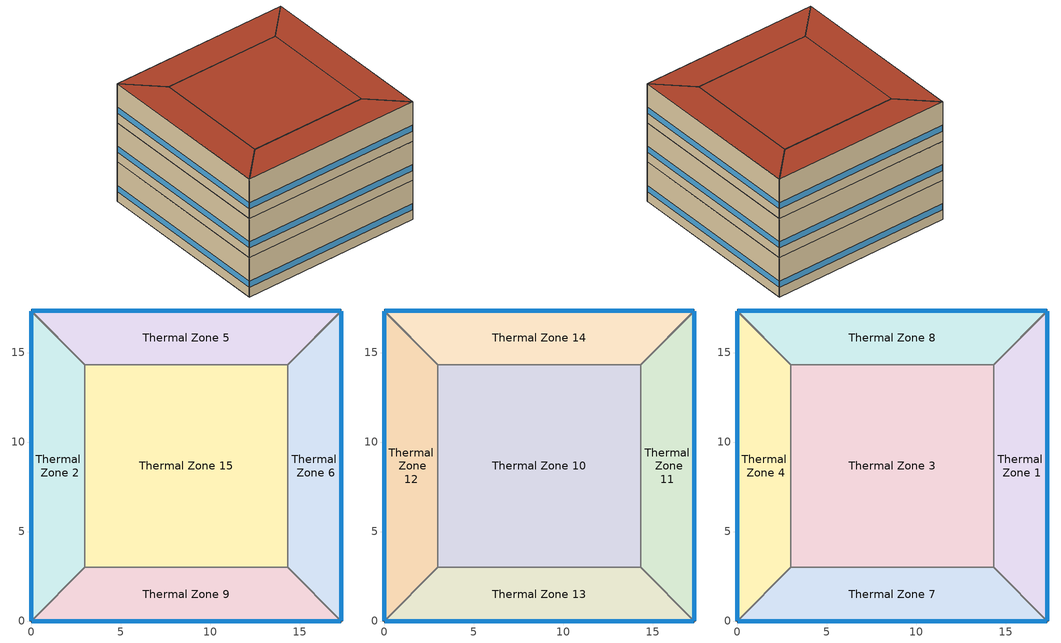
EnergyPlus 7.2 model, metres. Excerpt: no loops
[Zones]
Thermal Zone 6
 floor ground (000_ExtSlabCarpet_4in_ClimateZone 1-8): 17.32,17.32 17.32,0 14.32,3 14.32,14.32 z0
 wall outside (ASHRAE_189.1-2009_ExtWall_SteelFrame_ClimateZone 4-8): 17.32,0 17.32,17.32 z0:4
 wall to Thermal Zone 5 (000_Interior Wall): 17.32,17.32 14.32,14.32 z0:4
 wall to Thermal Zone 15 (000_Interior Wall): 14.32,14.32 14.32,3 z0:4
 wall to Thermal Zone 9 (000_Interior Wall): 14.32,3 17.32,0 z0:4
 window (ASHRAE_189.1-2009_ExtWindow_ClimateZone 4-5): 17.32,0.03 17.32,17.3 z1:1.6
Thermal Zone 9
 floor ground (000_ExtSlabCarpet_4in_ClimateZone 1-8): 17.32,0 0,0 3,3 14.32,3 z0
 wall outside (ASHRAE_189.1-2009_ExtWall_SteelFrame_ClimateZone 4-8): 0,0 17.32,0 z0:4
 wall to Thermal Zone 15 (000_Interior Wall): 14.32,3 3,3 z0:4
 wall to Thermal Zone 2 (000_Interior Wall): 3,3 0,0 z0:4
 window (ASHRAE_189.1-2009_ExtWindow_ClimateZone 4-5): 0.03,0 17.3,0 z1:1.6
Thermal Zone 5
 floor ground (000_ExtSlabCarpet_4in_ClimateZone 1-8): 0,17.32 17.32,17.32 14.32,14.32 3,14.32 z0
 wall outside (ASHRAE_189.1-2009_ExtWall_SteelFrame_ClimateZone 4-8): 17.32,17.32 0,17.32 z0:4
 wall to Thermal Zone 2 (000_Interior Wall): 0,17.32 3,14.32 z0:4
 wall to Thermal Zone 15 (000_Interior Wall): 3,14.32 14.32,14.32 z0:4
 window (ASHRAE_189.1-2009_ExtWindow_ClimateZone 4-5): 17.3,17.32 0.03,17.32 z1:1.6
Thermal Zone 15
 floor ground (000_ExtSlabCarpet_4in_ClimateZone 1-8): 3,3 3,14.32 14.32,14.32 14.32,3 z0
 wall to Thermal Zone 2 (000_Interior Wall): 3,14.32 3,3 z0:4
Thermal Zone 2
 floor ground (000_ExtSlabCarpet_4in_ClimateZone 1-8): 0,0 0,17.32 3,14.32 3,3 z0
 wall outside (ASHRAE_189.1-2009_ExtWall_SteelFrame_ClimateZone 4-8): 0,17.32 0,0 z0:4
 window (ASHRAE_189.1-2009_ExtWindow_ClimateZone 4-5): 0,17.3 0,0.03 z1:1.6
Thermal Zone 13
 floor to Thermal Zone 9 (000_Interior Floor): 17.32,0 0,0 3,3 14.32,3 z4
 wall outside (ASHRAE_189.1-2009_ExtWall_SteelFrame_ClimateZone 4-8): 0,0 17.32,0 z4:8
 wall to Thermal Zone 10 (000_Interior Wall): 14.32,3 3,3 z4:8
 wall to Thermal Zone 12 (000_Interior Wall): 3,3 0,0 z4:8
 wall to Thermal Zone 11 (000_Interior Wall): 17.32,0 14.32,3 z4:8
 window (ASHRAE_189.1-2009_ExtWindow_ClimateZone 4-5): 0.03,0 17.3,0 z5:5.6
Thermal Zone 12
 floor to Thermal Zone 2 (000_Interior Floor): 0,0 0,17.32 3,14.32 3,3 z4
 wall outside (ASHRAE_189.1-2009_ExtWall_SteelFrame_ClimateZone 4-8): 0,17.32 0,0 z4:8
 wall to Thermal Zone 10 (000_Interior Wall): 3,3 3,14.32 z4:8
 wall to Thermal Zone 14 (000_Interior Wall): 3,14.32 0,17.32 z4:8
 window (ASHRAE_189.1-2009_ExtWindow_ClimateZone 4-5): 0,17.3 0,0.03 z5:5.6
Thermal Zone 10
 floor to Thermal Zone 15 (000_Interior Floor): 3,3 3,14.32 14.32,14.32 14.32,3 z4
 wall to Thermal Zone 11 (000_Interior Wall): 14.32,3 14.32,14.32 z4:8
 wall to Thermal Zone 14 (000_Interior Wall): 14.32,14.32 3,14.32 z4:8
Thermal Zone 14
 floor to Thermal Zone 5 (000_Interior Floor): 0,17.32 17.32,17.32 14.32,14.32 3,14.32 z4
 wall outside (ASHRAE_189.1-2009_ExtWall_SteelFrame_ClimateZone 4-8): 17.32,17.32 0,17.32 z4:8
 wall to Thermal Zone 11 (000_Interior Wall): 14.32,14.32 17.32,17.32 z4:8
 window (ASHRAE_189.1-2009_ExtWindow_ClimateZone 4-5): 17.3,17.32 0.03,17.32 z5:5.6
Thermal Zone 11
 floor to Thermal Zone 6 (000_Interior Floor): 17.32,17.32 17.32,0 14.32,3 14.32,14.32 z4
 wall outside (ASHRAE_189.1-2009_ExtWall_SteelFrame_ClimateZone 4-8): 17.32,0 17.32,17.32 z4:8
 window (ASHRAE_189.1-2009_ExtWindow_ClimateZone 4-5): 17.32,0.03 17.32,17.3 z5:5.6
Thermal Zone 7
 floor to Thermal Zone 13 (000_Interior Floor): 17.32,0 0,0 3,3 14.32,3 z8
 wall outside (ASHRAE_189.1-2009_ExtWall_SteelFrame_ClimateZone 4-8): 0,0 17.32,0 z8:12
 wall to Thermal Zone 4 (000_Interior Wall): 3,3 0,0 z8:12
 wall to Thermal Zone 1 (000_Interior Wall): 17.32,0 14.32,3 z8:12
 wall to Thermal Zone 3 (000_Interior Wall): 14.32,3 3,3 z8:12
 window (ASHRAE_189.1-2009_ExtWindow_ClimateZone 4-5): 0.03,0 17.3,0 z9:9.6
 roof outside (ASHRAE_189.1-2009_ExtRoof_IEAD_ClimateZone 2-5): 14.32,3 3,3 0,0 17.32,0 z12
Thermal Zone 3
 floor to Thermal Zone 10 (000_Interior Floor): 3,3 3,14.32 14.32,14.32 14.32,3 z8
 wall to Thermal Zone 4 (000_Interior Wall): 3,14.32 3,3 z8:12
 wall to Thermal Zone 1 (000_Interior Wall): 14.32,3 14.32,14.32 z8:12
 wall to Thermal Zone 8 (000_Interior Wall): 14.32,14.32 3,14.32 z8:12
 roof outside (ASHRAE_189.1-2009_ExtRoof_IEAD_ClimateZone 2-5): 14.32,3 14.32,14.32 3,14.32 3,3 z12
Thermal Zone 1
 floor to Thermal Zone 11 (000_Interior Floor): 17.32,17.32 17.32,0 14.32,3 14.32,14.32 z8
 wall outside (ASHRAE_189.1-2009_ExtWall_SteelFrame_ClimateZone 4-8): 17.32,0 17.32,17.32 z8:12
 wall to Thermal Zone 8 (000_Interior Wall): 17.32,17.32 14.32,14.32 z8:12
 window (ASHRAE_189.1-2009_ExtWindow_ClimateZone 4-5): 17.32,0.03 17.32,17.3 z9:9.6
 roof outside (ASHRAE_189.1-2009_ExtRoof_IEAD_ClimateZone 2-5): 14.32,14.32 14.32,3 17.32,0 17.32,17.32 z12
Thermal Zone 4
 floor to Thermal Zone 12 (000_Interior Floor): 0,0 0,17.32 3,14.32 3,3 z8
 wall outside (ASHRAE_189.1-2009_ExtWall_SteelFrame_ClimateZone 4-8): 0,17.32 0,0 z8:12
 wall to Thermal Zone 8 (000_Interior Wall): 3,14.32 0,17.32 z8:12
 window (ASHRAE_189.1-2009_ExtWindow_ClimateZone 4-5): 0,17.3 0,0.03 z9:9.6
 roof outside (ASHRAE_189.1-2009_ExtRoof_IEAD_ClimateZone 2-5): 3,3 3,14.32 0,17.32 0,0 z12
Thermal Zone 8
 floor to Thermal Zone 14 (000_Interior Floor): 0,17.32 17.32,17.32 14.32,14.32 3,14.32 z8
 wall outside (ASHRAE_189.1-2009_ExtWall_SteelFrame_ClimateZone 4-8): 17.32,17.32 0,17.32 z8:12
 window (ASHRAE_189.1-2009_ExtWindow_ClimateZone 4-5): 17.3,17.32 0.03,17.32 z9:9.6
 roof outside (ASHRAE_189.1-2009_ExtRoof_IEAD_ClimateZone 2-5): 3,14.32 14.32,14.32 17.32,17.32 0,17.32 z12
[Site:Location]
Philadelphia International Ap_PA_USA Design_Conditions: Latitude {deg}=39.87; Longitude {deg}=-75.23; Time Zone {hr}=-5; Elevation {m}=2
[SizingPeriod:DesignDay] Day of Month=21; Dry-Bulb Temperature Range Modifier Type=DefaultMultipliers; Barometric Pressure {Pa}=101301; Rain Indicator=No; Snow Indicator=No; Daylight Saving Time Indicator=No
Name | Month | Day Type | Maximum Dry-Bulb Temperature {C} | Daily Dry-Bulb Temperature Range {deltaC} | Humidity Condition Type | Wetbulb or DewPoint at Maximum Dry-Bulb {C} | Wind Speed {m/s} | Wind Direction {deg} | Solar Model Indicator | Sky Clearness | ASHRAE Clear Sky Optical Depth for Beam Irradiance (taub) | ASHRAE Clear Sky Optical Depth for Diffuse Irradiance (taud)
Philadelphia International Ap Ann Htg Wind 99.6% Condns WS=>MCDB | 1 | WinterDesignDay | 2.8 | 0 | Wetbulb | 2.8 | 12.7 | 290 | ASHRAEClearSky | 0
Philadelphia International Ap Ann Htg Wind 99% Condns WS=>MCDB | 1 | WinterDesignDay | 1.1 | 0 | Wetbulb | 1.1 | 11.6 | 290 | ASHRAEClearSky | 0
Philadelphia International Ap Ann Clg 1% Condns WB=>MDB | 7 | SummerDesignDay | 30.2 | 9.4 | Wetbulb | 25 | 5 | 240 | ASHRAETau |  | 0.55 | 1.776
Philadelphia International Ap Ann Clg .4% Condns DP=>MDB | 7 | SummerDesignDay | 28.1 | 9.4 | Dewpoint | 24.1 | 5 | 240 | ASHRAETau |  | 0.55 | 1.776
[Building]
Building 1
[Material] Thermal Absorptance=0.9
Name | Roughness | Thickness {m} | Conductivity {W/m-K} | Density {kg/m3} | Specific Heat {J/kg-K} | Solar Absorptance | Visible Absorptance
MAT-CC05 4 HW CONCRETE | Rough | 0.1016 | 1.311 | 2240 | 836.8 | 0.7 | 0.7
Metal Decking | MediumSmooth | 0.0015 | 45.006 | 7680 | 418.4 | 0.7 | 0.3
Wall Insulation [39] | MediumRough | 0.1184 | 0.045 | 265 | 836.8 | 0.7 | 0.7
000_M11 100mm lightweight concrete | MediumRough | 0.1016 | 0.53 | 1280 | 840 | 0.7 | 0.7
000_G01a 19mm gypsum board | MediumSmooth | 0.019 | 0.16 | 800 | 1090 | 0.7 | 0.7
Roof Membrane | VeryRough | 0.0095 | 0.16 | 1121.29 | 1460 | 0.7 | 0.7
000_F16 Acoustic tile | MediumSmooth | 0.0191 | 0.06 | 368 | 590 | 0.7 | 0.7
Roof Insulation [21] | MediumRough | 0.2105 | 0.049 | 265 | 836.8 | 0.7 | 0.7
1/2IN Gypsum | Smooth | 0.0127 | 0.16 | 784.9 | 830 | 0.92 | 0.92
[Material:AirGap]
Name | Thermal Resistance {m2-K/W}
000_F04 Wall air space resistance | 0.15
000_F05 Ceiling air space resistance | 0.18
[Material:NoMass] Thermal Absorptance=0.9; Solar Absorptance=0.7
Name | Roughness | Thermal Resistance {m2-K/W} | Visible Absorptance
CP02 CARPET PAD | VeryRough | 0.2165 | 0.8
MAT-SHEATH | Rough | 0.3626 | 0.7
[WindowMaterial:Glazing]
Theoretical Glass [207]: Optical Data Type=SpectralAverage; Thickness {m}=0.003; Solar Transmittance at Normal Incidence=0.3311; Front Side Solar Reflectance at Normal Incidence=0.6189; Back Side Solar Reflectance at Normal Incidence=0.6189; Visible Transmittance at Normal Incidence=0.44; Front Side Visible Reflectance at Normal Incidence=0.51; Back Side Visible Reflectance at Normal Incidence=0.51; Infrared Transmittance at Normal Incidence=0; Front Side Infrared Hemispherical Emissivity=0.9; Back Side Infrared Hemispherical Emissivity=0.9; Conductivity {W/m-K}=0.0133; Dirt Correction Factor for Solar and Visible Transmittance=1; Solar Diffusing=No
[Construction]
000_ExtSlabCarpet_4in_ClimateZone 1-8: MAT-CC05 4 HW CONCRETE, CP02 CARPET PAD
ASHRAE_189.1-2009_ExtWall_SteelFrame_ClimateZone 4-8: MAT-SHEATH, Wall Insulation [39], 1/2IN Gypsum
000_Interior Wall: 000_G01a 19mm gypsum board, 000_F04 Wall air space resistance, 000_G01a 19mm gypsum board
ASHRAE_189.1-2009_ExtWindow_ClimateZone 4-5: Theoretical Glass [207]
000_Interior Floor: 000_F16 Acoustic tile, 000_F05 Ceiling air space resistance, 000_M11 100mm lightweight concrete
ASHRAE_189.1-2009_ExtRoof_IEAD_ClimateZone 2-5: Roof Membrane, Roof Insulation [21], Metal Decking
[AvailabilityManager:Scheduled]
Name | Schedule
AvailabilityManager:Scheduled {e185a75b-f92e-4107-befa-83442672b22b} | Schedule:Compact {78b3c57a-d53e-4e08-9c55-95991cb91c05}
AvailabilityManager:Scheduled {cd9cc025-eeaf-4c76-af38-774b86f7037e} | Schedule:Compact {6eba5070-8a0b-486a-9215-39f4668c5863}
[Zone]
Thermal Zone 7; Thermal Zone 6; Thermal Zone 3; Thermal Zone 9; Thermal Zone 13; Thermal Zone 1; Thermal Zone 4; Thermal Zone 12; Thermal Zone 10; Thermal Zone 5; Thermal Zone 14; Thermal Zone 11; Thermal Zone 8; Thermal Zone 15; Thermal Zone 2
[Schedule:Compact]
Schedule:Compact {78b3c57a-d53e-4e08-9c55-95991cb91c05}; Schedule:Compact {6eba5070-8a0b-486a-9215-39f4668c5863}: Through: 12/31, For: AllDays, Until: 24:00, 1
